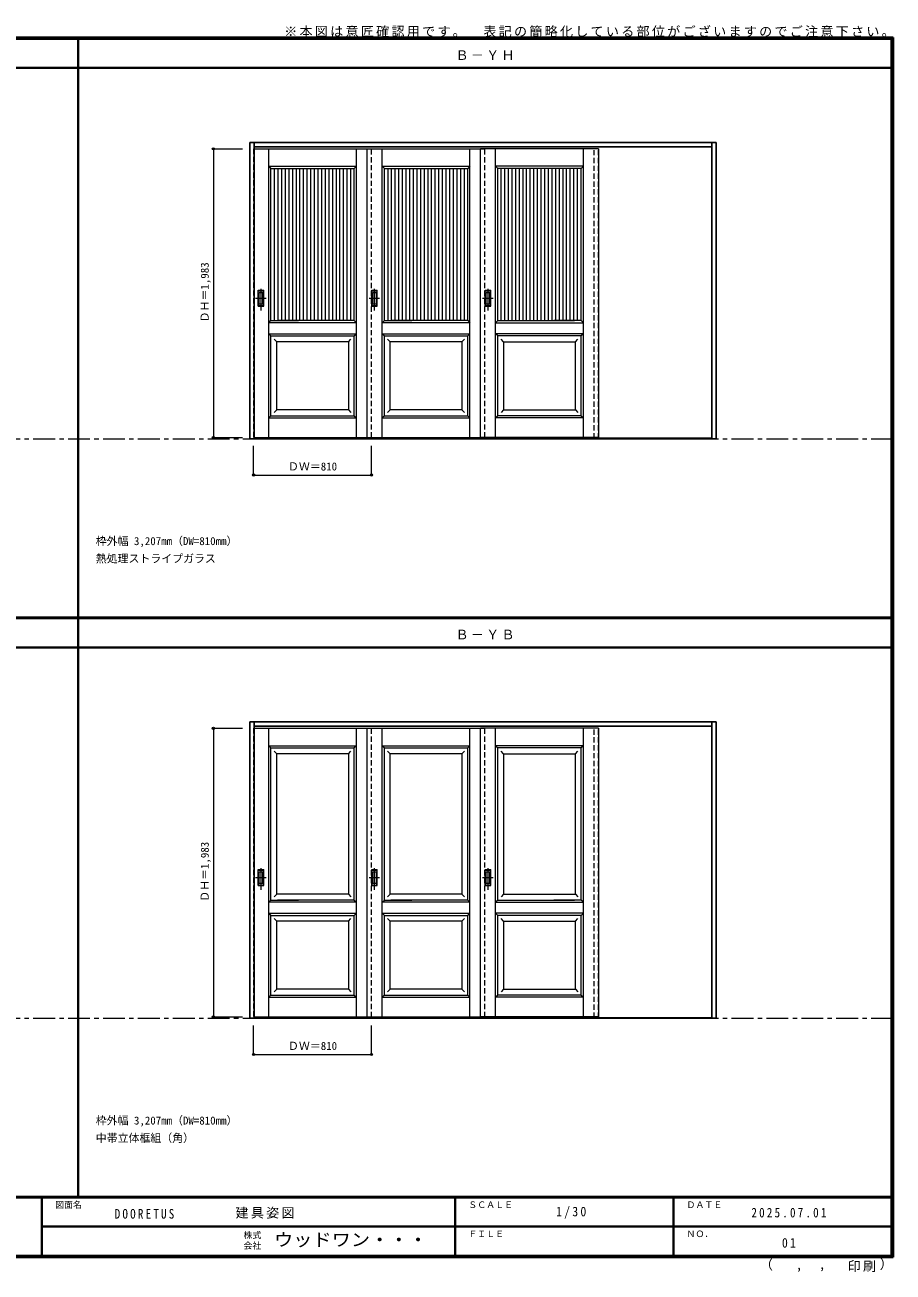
# Model space of a CAD drawing. Units: millimetres, scale not verified. Extents: x -6000 to 5700, y -4307 to 4260.
# Drawn here: x -267 to 5700, y -4307 to 4260 of the extents above; entities that cross this region are included whole.
import ezdxf
from ezdxf.enums import TextEntityAlignment as Align

# ---------------------------------------------------------------- set-up
doc = ezdxf.new("R2010")
doc.units = ezdxf.units.MM
doc.header["$LTSCALE"] = 30
doc.header["$PDMODE"] = 32
doc.header["$PDSIZE"] = 15
doc.linetypes.add('CHAIN1', pattern=[8, 5, -1, 1, -1])
doc.linetypes.add('DASHED1', pattern=[1.8, 1.2, -0.6])
for name, color, linetype, lineweight in [('0-1_通り芯', 7, 'CHAIN1', 18), ('0-2_扉', 7, 'Continuous', 18), ('0-4_枠', 3, 'Continuous', 25), ('0-6_引手', 7, 'Continuous', 18), ('0-B_寸法', 4, 'Continuous', 9), ('0-C_ハッチ', 4, 'Continuous', 9), ('F-1_枠', 6, 'Continuous', 40)]:
    doc.layers.add(name, color=color, linetype=linetype, lineweight=lineweight)
doc.layers.add('0-A_文字', color=7, linetype='Continuous')
doc.layers.add('F-A_文字', color=7, linetype='Continuous')
doc.styles.add('ＭＳ ゴシック', font='')
doc.styles.get('ＭＳ ゴシック').set_extended_font_data('MS Gothic')

msp = doc.modelspace()

# ---------------------------------------------------------------- linework, layer by layer
at = {"layer": '0-1_通り芯'}
for p, q in [((-5490, 1418), (5690, 1418)), ((-5490, -2562.5), (5690, -2562.5))]:
    msp.add_line(p, q, dxfattribs=at)
at = {"layer": '0-2_扉', "color": 4, "linetype": 'DASHED1', "lineweight": 9}
for p, q in [((1305, 3409), (1305, 1426)), ((1308, 3409), (1305, 3409)), ((2115, 1426), (2115, 3409)), ((2895, 1426), (2895, 3409)), ((3645, 1421), (3645, 3423)), ((3675, 1421), (3675, 3423)), ((1308, 1426), (1305, 1426)), ((1305, -571.5), (1305, -2554.5)), ((1308, -571.5), (1305, -571.5)), ((2115, -2554.5), (2115, -571.5)), ((2895, -2554.5), (2895, -571.5)), ((3645, -2559.5), (3645, -557.5)), ((3675, -2559.5), (3675, -557.5)), ((1308, -2554.5), (1305, -2554.5))]:
    msp.add_line(p, q, dxfattribs=at)
at = {"layer": '0-2_扉'}
for p, q in [((1308, 3409), (2115, 3409)), ((1408.5, 1426), (1408.5, 3409)), ((2011.5, 1426), (2011.5, 3409)), ((2085, 1426), (2085, 3409)), ((2085, 3409), (2895, 3409)), ((2188.5, 1426), (2188.5, 3409)), ((2791.5, 1426), (2791.5, 3409)), ((2865, 1426), (2865, 3409)), ((3675, 3409), (2865, 3409)), ((2968.5, 1426), (2968.5, 3409)), ((3571.5, 1426), (3571.5, 3409)), ((1408.5, 3289), (1423.5, 3274)), ((1423.5, 2360.24), (1423.5, 3274)), ((1423.5, 3274), (1996.5, 3274)), ((1996.5, 2229), (1996.5, 3274)), ((2188.5, 3289), (2203.5, 3274)), ((2203.5, 2360.24), (2203.5, 3274)), ((2203.5, 3274), (2776.5, 3274)), ((2776.5, 2229), (2776.5, 3274)), ((2983.5, 2229), (2983.5, 3274)), ((3556.5, 3274), (2983.5, 3274)), ((3571.5, 3289), (3556.5, 3274)), ((3556.5, 2360.24), (3556.5, 3274)), ((1423.69, 3091), (1423.5, 3091)), ((2203.69, 3091), (2203.5, 3091)), ((3556.31, 3091), (3556.5, 3091)), ((1423.5, 2229), (1423.5, 2371.05)), ((2203.5, 2229), (2203.5, 2371.05)), ((3556.5, 2229), (3556.5, 2371.05)), ((1408.5, 2214), (1423.5, 2229)), ((1423.5, 2229), (1612.5, 2229)), ((1996.5, 2229), (1468.5, 2229)), ((2188.5, 2214), (2203.5, 2229)), ((2203.5, 2229), (2392.5, 2229)), ((2776.5, 2229), (2248.5, 2229)), ((2983.5, 2229), (3511.5, 2229)), ((3556.5, 2229), (3367.5, 2229)), ((3571.5, 2214), (3556.5, 2229)), ((1408.5, 2139), (1423.5, 2124)), ((1408.5, 2139), (2011.5, 2139)), ((1423.5, 1576), (1423.5, 2124)), ((1463.54, 2084), (1445.86, 2101.68)), ((1956.5, 2084), (1463.5, 2084)), ((1463.5, 1616), (1463.5, 2084)), ((1956.5, 2084), (1974.18, 2101.68)), ((1956.5, 2084), (1956.5, 1616)), ((1996.5, 1576), (1996.5, 2124)), ((2188.5, 2139), (2203.5, 2124)), ((2188.5, 2139), (2791.5, 2139)), ((2203.5, 1576), (2203.5, 2124)), ((2243.54, 2084), (2225.86, 2101.68)), ((2736.5, 2084), (2243.5, 2084)), ((2243.5, 1616), (2243.5, 2084)), ((2736.5, 2084), (2754.18, 2101.68)), ((2736.5, 2084), (2736.5, 1616)), ((2776.5, 1576), (2776.5, 2124)), ((3571.5, 2139), (2968.5, 2139)), ((2983.5, 1576), (2983.5, 2124)), ((3023.5, 2084), (3005.82, 2101.68)), ((3023.5, 2084), (3516.5, 2084)), ((3023.5, 2084), (3023.5, 1616)), ((3516.46, 2084), (3534.14, 2101.68)), ((3516.5, 1616), (3516.5, 2084)), ((3571.5, 2139), (3556.5, 2124)), ((3556.5, 1576), (3556.5, 2124)), ((1423.5, 1576), (1408.5, 1561)), ((1408.5, 1561), (2011.5, 1561)), ((1463.5, 1616), (1445.82, 1598.32)), ((1463.5, 1616), (1463.5, 1617.43)), ((1956.5, 1616), (1463.5, 1616)), ((1956.5, 1616), (1974.18, 1598.32)), ((2203.5, 1576), (2188.5, 1561)), ((2188.5, 1561), (2791.5, 1561)), ((2243.5, 1616), (2225.82, 1598.32)), ((2243.5, 1616), (2243.5, 1617.43)), ((2736.5, 1616), (2243.5, 1616)), ((2736.5, 1616), (2754.18, 1598.32)), ((3571.5, 1561), (2968.5, 1561)), ((3023.5, 1616), (3005.82, 1598.32)), ((3023.5, 1616), (3516.5, 1616)), ((3516.5, 1616), (3516.5, 1617.43)), ((3516.5, 1616), (3534.18, 1598.32)), ((3556.5, 1576), (3571.5, 1561)), ((1308, 1426), (2115, 1426)), ((2085, 1426), (2895, 1426)), ((1308, -571.5), (2115, -571.5)), ((1408.5, -2554.5), (1408.5, -571.5)), ((2011.5, -2554.5), (2011.5, -571.5)), ((2085, -2554.5), (2085, -571.5)), ((2085, -571.5), (2895, -571.5)), ((2188.5, -2554.5), (2188.5, -571.5)), ((2791.5, -2554.5), (2791.5, -571.5)), ((2865, -2554.5), (2865, -571.5)), ((3675, -571.5), (2865, -571.5)), ((2968.5, -2554.5), (2968.5, -571.5)), ((3571.5, -2554.5), (3571.5, -571.5)), ((1408.5, -691.5), (1423.5, -706.5)), ((1423.5, -1620.26), (1423.5, -706.5)), ((1423.5, -706.5), (1996.5, -706.5)), ((1463.54, -746.5), (1445.86, -728.82)), ((1956.5, -746.5), (1463.5, -746.5)), ((1463.5, -1711.5), (1463.5, -746.5)), ((1956.5, -746.5), (1974.18, -728.82)), ((1956.5, -746.5), (1956.5, -1711.5)), ((1996.5, -1751.5), (1996.5, -706.5)), ((2188.5, -691.5), (2203.5, -706.5)), ((2203.5, -1620.26), (2203.5, -706.5)), ((2203.5, -706.5), (2776.5, -706.5)), ((2243.54, -746.5), (2225.86, -728.82)), ((2736.5, -746.5), (2243.5, -746.5)), ((2243.5, -1711.5), (2243.5, -746.5)), ((2736.5, -746.5), (2754.18, -728.82)), ((2736.5, -746.5), (2736.5, -1711.5)), ((2776.5, -1751.5), (2776.5, -706.5)), ((2983.5, -1751.5), (2983.5, -706.5)), ((3556.5, -706.5), (2983.5, -706.5)), ((3023.5, -746.5), (3005.82, -728.82)), ((3023.5, -746.5), (3516.5, -746.5)), ((3023.5, -746.5), (3023.5, -1711.5)), ((3516.46, -746.5), (3534.14, -728.82)), ((3516.5, -1711.5), (3516.5, -746.5)), ((3571.5, -691.5), (3556.5, -706.5)), ((3556.5, -1620.26), (3556.5, -706.5)), ((1423.69, -889.5), (1423.5, -889.5)), ((2203.69, -889.5), (2203.5, -889.5)), ((3556.31, -889.5), (3556.5, -889.5)), ((1423.5, -1751.5), (1423.5, -1609.45)), ((2203.5, -1751.5), (2203.5, -1609.45)), ((3556.5, -1751.5), (3556.5, -1609.45)), ((1463.5, -1711.5), (1445.82, -1729.18)), ((1956.5, -1711.5), (1463.5, -1711.5)), ((1956.5, -1711.5), (1974.18, -1729.18)), ((2243.5, -1711.5), (2225.82, -1729.18)), ((2736.5, -1711.5), (2243.5, -1711.5)), ((2736.5, -1711.5), (2754.18, -1729.18)), ((3023.5, -1711.5), (3005.82, -1729.18)), ((3023.5, -1711.5), (3516.5, -1711.5)), ((3516.5, -1711.5), (3534.18, -1729.18)), ((1408.5, -1766.5), (1423.5, -1751.5)), ((1423.5, -1751.5), (1612.5, -1751.5)), ((1996.5, -1751.5), (1468.5, -1751.5)), ((2188.5, -1766.5), (2203.5, -1751.5)), ((2203.5, -1751.5), (2392.5, -1751.5)), ((2776.5, -1751.5), (2248.5, -1751.5)), ((2983.5, -1751.5), (3511.5, -1751.5)), ((3556.5, -1751.5), (3367.5, -1751.5)), ((3571.5, -1766.5), (3556.5, -1751.5)), ((1408.5, -1841.5), (1423.5, -1856.5)), ((1408.5, -1841.5), (2011.5, -1841.5)), ((1423.5, -2404.5), (1423.5, -1856.5)), ((1463.54, -1896.5), (1445.86, -1878.82)), ((1956.5, -1896.5), (1974.18, -1878.82)), ((1996.5, -2404.5), (1996.5, -1856.5)), ((2188.5, -1841.5), (2203.5, -1856.5)), ((2188.5, -1841.5), (2791.5, -1841.5)), ((2203.5, -2404.5), (2203.5, -1856.5)), ((2243.54, -1896.5), (2225.86, -1878.82)), ((2736.5, -1896.5), (2754.18, -1878.82)), ((2776.5, -2404.5), (2776.5, -1856.5)), ((3571.5, -1841.5), (2968.5, -1841.5)), ((2983.5, -2404.5), (2983.5, -1856.5)), ((3023.5, -1896.5), (3005.82, -1878.82)), ((3516.46, -1896.5), (3534.14, -1878.82)), ((3571.5, -1841.5), (3556.5, -1856.5)), ((3556.5, -2404.5), (3556.5, -1856.5)), ((1956.5, -1896.5), (1463.5, -1896.5)), ((1463.5, -2364.5), (1463.5, -1896.5)), ((1956.5, -1896.5), (1956.5, -2364.5)), ((2736.5, -1896.5), (2243.5, -1896.5)), ((2243.5, -2364.5), (2243.5, -1896.5)), ((2736.5, -1896.5), (2736.5, -2364.5)), ((3023.5, -1896.5), (3516.5, -1896.5)), ((3023.5, -1896.5), (3023.5, -2364.5)), ((3516.5, -2364.5), (3516.5, -1896.5)), ((1463.5, -2364.5), (1445.82, -2382.18)), ((1463.5, -2364.5), (1463.5, -2363.07)), ((1956.5, -2364.5), (1463.5, -2364.5)), ((1956.5, -2364.5), (1974.18, -2382.18)), ((2243.5, -2364.5), (2225.82, -2382.18)), ((2243.5, -2364.5), (2243.5, -2363.07)), ((2736.5, -2364.5), (2243.5, -2364.5)), ((2736.5, -2364.5), (2754.18, -2382.18)), ((3023.5, -2364.5), (3005.82, -2382.18)), ((3023.5, -2364.5), (3516.5, -2364.5)), ((3516.5, -2364.5), (3516.5, -2363.07)), ((3516.5, -2364.5), (3534.18, -2382.18)), ((1423.5, -2404.5), (1408.5, -2419.5)), ((1408.5, -2419.5), (2011.5, -2419.5)), ((2203.5, -2404.5), (2188.5, -2419.5)), ((2188.5, -2419.5), (2791.5, -2419.5)), ((3571.5, -2419.5), (2968.5, -2419.5)), ((3556.5, -2404.5), (3571.5, -2419.5)), ((1308, -2554.5), (2115, -2554.5)), ((2085, -2554.5), (2895, -2554.5))]:
    msp.add_line(p, q, dxfattribs=at)
at = {"layer": '0-2_扉', "color": 3, "lineweight": 25}
for p, q in [((2865, 1418), (2895, 1418)), ((2865, -2562.5), (2895, -2562.5))]:
    msp.add_line(p, q, dxfattribs=at)
at = {"layer": '0-2_扉'}
for points in [[(3675, 3409), (3675, 1426), (2865, 1426)], [(1408.5, 3289), (2011.5, 3289), (1996.5, 3274)], [(2188.5, 3289), (2791.5, 3289), (2776.5, 3274)], [(3571.5, 3289), (2968.5, 3289), (2983.5, 3274)], [(1996.5, 2229), (2011.5, 2214), (1408.5, 2214)], [(2776.5, 2229), (2791.5, 2214), (2188.5, 2214)], [(2983.5, 2229), (2968.5, 2214), (3571.5, 2214)], [(1423.5, 2124), (1996.5, 2124), (2011.5, 2139)], [(2203.5, 2124), (2776.5, 2124), (2791.5, 2139)], [(3556.5, 2124), (2983.5, 2124), (2968.5, 2139)], [(1423.5, 1576), (1996.5, 1576), (2011.5, 1561)], [(2203.5, 1576), (2776.5, 1576), (2791.5, 1561)], [(3556.5, 1576), (2983.5, 1576), (2968.5, 1561)], [(3675, -571.5), (3675, -2554.5), (2865, -2554.5)], [(1408.5, -691.5), (2011.5, -691.5), (1996.5, -706.5)], [(2188.5, -691.5), (2791.5, -691.5), (2776.5, -706.5)], [(3571.5, -691.5), (2968.5, -691.5), (2983.5, -706.5)], [(1996.5, -1751.5), (2011.5, -1766.5), (1408.5, -1766.5)], [(2776.5, -1751.5), (2791.5, -1766.5), (2188.5, -1766.5)], [(2983.5, -1751.5), (2968.5, -1766.5), (3571.5, -1766.5)], [(1423.5, -1856.5), (1996.5, -1856.5), (2011.5, -1841.5)], [(2203.5, -1856.5), (2776.5, -1856.5), (2791.5, -1841.5)], [(3556.5, -1856.5), (2983.5, -1856.5), (2968.5, -1841.5)], [(1423.5, -2404.5), (1996.5, -2404.5), (2011.5, -2419.5)], [(2203.5, -2404.5), (2776.5, -2404.5), (2791.5, -2419.5)], [(3556.5, -2404.5), (2983.5, -2404.5), (2968.5, -2419.5)]]:
    msp.add_lwpolyline(points, dxfattribs=at)
at = {"layer": '0-4_枠'}
for p, q in [((1278, 3453), (4485, 3453)), ((1308, 1418), (1308, 3453)), ((4455, 1418), (4455, 3453)), ((4485, 1418), (4485, 3453)), ((1308, 3423), (4455, 3423)), ((4455, 1421), (1308, 1421)), ((4455, 1418), (1308, 1418)), ((4485, 1418), (4455, 1418)), ((1278, -527.5), (4485, -527.5)), ((1308, -2562.5), (1308, -527.5)), ((1308, -557.5), (4455, -557.5)), ((4455, -2562.5), (4455, -527.5)), ((4485, -2562.5), (4485, -527.5)), ((4455, -2559.5), (1308, -2559.5)), ((4455, -2562.5), (1308, -2562.5)), ((4485, -2562.5), (4455, -2562.5))]:
    msp.add_line(p, q, dxfattribs=at)
for points in [[(1308, 1418), (1278, 1418), (1278, 3453)], [(1308, -2562.5), (1278, -2562.5), (1278, -527.5)]]:
    msp.add_lwpolyline(points, dxfattribs=at)
at = {"layer": '0-6_引手'}
for p, q in [((1337, 2438.5), (1375, 2438.5)), ((1337, 2328.5), (1337, 2438.5)), ((1343.5, 2422.5), (1368.5, 2422.5)), ((1343.5, 2344.5), (1343.5, 2422.5)), ((1368.5, 2344.5), (1368.5, 2422.5)), ((1375, 2328.5), (1375, 2438.5)), ((2117, 2438.5), (2155, 2438.5)), ((2117, 2328.5), (2117, 2438.5)), ((2123.5, 2422.5), (2148.5, 2422.5)), ((2123.5, 2344.5), (2123.5, 2422.5)), ((2148.5, 2344.5), (2148.5, 2422.5)), ((2155, 2328.5), (2155, 2438.5)), ((2897, 2438.5), (2935, 2438.5)), ((2897, 2328.5), (2897, 2438.5)), ((2903.5, 2422.5), (2928.5, 2422.5)), ((2903.5, 2344.5), (2903.5, 2422.5)), ((2928.5, 2344.5), (2928.5, 2422.5)), ((2935, 2328.5), (2935, 2438.5)), ((1337, 2328.5), (1375, 2328.5)), ((1343.5, 2344.5), (1368.5, 2344.5)), ((2117, 2328.5), (2155, 2328.5)), ((2123.5, 2344.5), (2148.5, 2344.5)), ((2897, 2328.5), (2935, 2328.5)), ((2903.5, 2344.5), (2928.5, 2344.5)), ((1337, -1542), (1375, -1542)), ((1337, -1652), (1337, -1542)), ((1375, -1652), (1375, -1542)), ((2117, -1542), (2155, -1542)), ((2117, -1652), (2117, -1542)), ((2155, -1652), (2155, -1542)), ((2897, -1542), (2935, -1542)), ((2897, -1652), (2897, -1542)), ((2935, -1652), (2935, -1542)), ((1343.5, -1558), (1368.5, -1558)), ((1343.5, -1636), (1343.5, -1558)), ((1368.5, -1636), (1368.5, -1558)), ((2123.5, -1558), (2148.5, -1558)), ((2123.5, -1636), (2123.5, -1558)), ((2148.5, -1636), (2148.5, -1558)), ((2903.5, -1558), (2928.5, -1558)), ((2903.5, -1636), (2903.5, -1558)), ((2928.5, -1636), (2928.5, -1558)), ((1337, -1652), (1375, -1652)), ((1343.5, -1636), (1368.5, -1636)), ((2117, -1652), (2155, -1652)), ((2123.5, -1636), (2148.5, -1636)), ((2897, -1652), (2935, -1652)), ((2903.5, -1636), (2928.5, -1636))]:
    msp.add_line(p, q, dxfattribs=at)
at = {"layer": '0-6_引手', "linetype": 'CHAIN1'}
for p, q in [((1356, 2298.27), (1356, 2469.12)), ((2136, 2298.27), (2136, 2469.12)), ((2916, 2298.27), (2916, 2469.12)), ((1317.93, 2383.5), (1390.43, 2383.5)), ((2097.93, 2383.5), (2170.43, 2383.5)), ((2877.92, 2383.5), (2950.43, 2383.5)), ((1356, -1682.23), (1356, -1511.38)), ((2136, -1682.23), (2136, -1511.38)), ((2916, -1682.23), (2916, -1511.38)), ((1317.93, -1597), (1390.43, -1597)), ((2097.93, -1597), (2170.43, -1597)), ((2877.92, -1597), (2950.43, -1597))]:
    msp.add_line(p, q, dxfattribs=at)
at = {"layer": '0-6_引手', "linetype": 'DASHED1'}
for p, q in [((1372, 2332.5), (1372, 2434.5)), ((2152, 2332.5), (2152, 2434.5)), ((2932, 2332.5), (2932, 2434.5)), ((1340, 2332.5), (1372, 2332.5)), ((2120, 2332.5), (2152, 2332.5)), ((2900, 2332.5), (2932, 2332.5)), ((1372, -1648), (1372, -1546)), ((2152, -1648), (2152, -1546)), ((2932, -1648), (2932, -1546)), ((1340, -1648), (1372, -1648)), ((2120, -1648), (2152, -1648)), ((2900, -1648), (2932, -1648))]:
    msp.add_line(p, q, dxfattribs=at)
for points in [[(1340, 2332.5), (1340, 2434.5), (1372, 2434.5)], [(2120, 2332.5), (2120, 2434.5), (2152, 2434.5)], [(2900, 2332.5), (2900, 2434.5), (2932, 2434.5)], [(1340, -1648), (1340, -1546), (1372, -1546)], [(2120, -1648), (2120, -1546), (2152, -1546)], [(2900, -1648), (2900, -1546), (2932, -1546)]]:
    msp.add_lwpolyline(points, dxfattribs=at)
at = {"layer": '0-B_寸法'}
for p, q in [((1028, 3409), (1228, 3409)), ((1028, 3409), (1028, 1426)), ((1028, 1426), (1228, 1426)), ((1305, 1168), (1305, 1368)), ((2115, 1168), (2115, 1368)), ((1305, 1168), (2115, 1168)), ((1028, -571.5), (1228, -571.5)), ((1028, -571.5), (1028, -2554.5)), ((1028, -2554.5), (1228, -2554.5)), ((1305, -2812.5), (1305, -2612.5)), ((2115, -2812.5), (2115, -2612.5)), ((1305, -2812.5), (2115, -2812.5))]:
    msp.add_line(p, q, dxfattribs=at)
at = {"layer": '0-B_寸法', "color": 7}
for p in [(1028, 3409), (1028, 1426), (1305, 1168), (2115, 1168), (1028, -571.5), (1028, -2554.5), (1305, -2812.5), (2115, -2812.5)]:
    msp.add_point(p, dxfattribs=at)
at = {"layer": '0-C_ハッチ'}
for p, q in [((1448.5, 2229), (1448.5, 3274)), ((1473.5, 2229), (1473.5, 3274)), ((1498.5, 2229), (1498.5, 3274)), ((1523.5, 2229), (1523.5, 3274)), ((1548.5, 2229), (1548.5, 3274)), ((1573.5, 2229), (1573.5, 3274)), ((1598.5, 2229), (1598.5, 3274)), ((1623.5, 2229), (1623.5, 3274)), ((1648.5, 2229), (1648.5, 3274)), ((1673.5, 2229), (1673.5, 3274)), ((1698.5, 2229), (1698.5, 3274)), ((1723.5, 2229), (1723.5, 3274)), ((1748.5, 2229), (1748.5, 3274)), ((1773.5, 2229), (1773.5, 3274)), ((1798.5, 2229), (1798.5, 3274)), ((1823.5, 2229), (1823.5, 3274)), ((1848.5, 2229), (1848.5, 3274)), ((1873.5, 2229), (1873.5, 3274)), ((1898.5, 2229), (1898.5, 3274)), ((1923.5, 2229), (1923.5, 3274)), ((1948.5, 2229), (1948.5, 3274)), ((1973.5, 2229), (1973.5, 3274)), ((2228.5, 2229), (2228.5, 3274)), ((2253.5, 2229), (2253.5, 3274)), ((2278.5, 2229), (2278.5, 3274)), ((2303.5, 2229), (2303.5, 3274)), ((2328.5, 2229), (2328.5, 3274)), ((2353.5, 2229), (2353.5, 3274)), ((2378.5, 2229), (2378.5, 3274)), ((2403.5, 2229), (2403.5, 3274)), ((2428.5, 2229), (2428.5, 3274)), ((2453.5, 2229), (2453.5, 3274)), ((2478.5, 2229), (2478.5, 3274)), ((2503.5, 2229), (2503.5, 3274)), ((2528.5, 2229), (2528.5, 3274)), ((2553.5, 2229), (2553.5, 3274)), ((2578.5, 2229), (2578.5, 3274)), ((2603.5, 2229), (2603.5, 3274)), ((2628.5, 2229), (2628.5, 3274)), ((2653.5, 2229), (2653.5, 3274)), ((2678.5, 2229), (2678.5, 3274)), ((2703.5, 2229), (2703.5, 3274)), ((2728.5, 2229), (2728.5, 3274)), ((2753.5, 2229), (2753.5, 3274)), ((3006.5, 2229), (3006.5, 3274)), ((3031.5, 2229), (3031.5, 3274)), ((3056.5, 2229), (3056.5, 3274)), ((3081.5, 2229), (3081.5, 3274)), ((3106.5, 2229), (3106.5, 3274)), ((3131.5, 2229), (3131.5, 3274)), ((3156.5, 2229), (3156.5, 3274)), ((3181.5, 2229), (3181.5, 3274)), ((3206.5, 2229), (3206.5, 3274)), ((3231.5, 2229), (3231.5, 3274)), ((3256.5, 2229), (3256.5, 3274)), ((3281.5, 2229), (3281.5, 3274)), ((3306.5, 2229), (3306.5, 3274)), ((3331.5, 2229), (3331.5, 3274)), ((3356.5, 2229), (3356.5, 3274)), ((3381.5, 2229), (3381.5, 3274)), ((3406.5, 2229), (3406.5, 3274)), ((3431.5, 2229), (3431.5, 3274)), ((3456.5, 2229), (3456.5, 3274)), ((3481.5, 2229), (3481.5, 3274)), ((3506.5, 2229), (3506.5, 3274)), ((3531.5, 2229), (3531.5, 3274))]:
    msp.add_line(p, q, dxfattribs=at)
at = {"layer": 'F-1_枠'}
for p, q in [((-6000, 4175), (5700, 4175)), ((-6000, 4170), (5700, 4170)), ((-6000, 4165), (5700, 4165)), ((100, -3790), (100, 4175)), ((5690, 4175), (5690, -4205)), ((5695, 4175), (5695, -4205)), ((5700, 4175), (5700, -4205)), ((-6000, 3965), (5700, 3965)), ((-6000, 190.5), (5700, 190.5)), ((-6000, 187.5), (5700, 187.5)), ((-6000, 184.5), (5700, 184.5)), ((-6000, -15.5), (5700, -15.5)), ((5700, -3790), (-6000, -3790)), ((5700, -3795), (-6000, -3795)), ((-150, -3795), (-150, -4195)), ((2690, -3795), (2690, -4195)), ((4190, -3795), (4190, -4195)), ((-150, -3995), (5690, -3995.01)), ((5700, -4195), (-6000, -4195)), ((5700, -4200), (-6000, -4200)), ((5700, -4205), (-6000, -4205))]:
    msp.add_line(p, q, dxfattribs=at)

# ---------------------------------------------------------------- texts
at = {"layer": '0-A_文字', "style": 'ＭＳ ゴシック'}
for s, p in [('枠外幅 3,207mm（DW=810mm）', (220, 670.5)), ('熱処理ストライプガラス', (220, 550.5)), ('枠外幅 3,207mm（DW=810mm）', (220, -3310)), ('中帯立体框組（角）', (220, -3430))]:
    msp.add_text(s, height=54.99, dxfattribs=at).set_placement(p, align=Align.BOTTOM_LEFT)
at = {"layer": '0-A_文字', "char_height": 65.98, "attachment_point": 7, "style": 'ＭＳ ゴシック'}
for s, insert in [('\\T1.17;※本図は意匠確認用です。\u3000表記の簡略化している部位がございますのでご注意下さい。', (1515, 4175)), ('\\T1.17;Ｂ－ＹＨ', (2692.5, 4020)), ('\\T1.17;Ｂ－ＹＢ', (2692.5, 39.5))]:
    msp.add_mtext(s, dxfattribs=dict(at, insert=insert))
at = {"layer": '0-B_寸法', "color": 7, "style": 'ＭＳ ゴシック'}
for p in [(1013, 2217.25), (1013, -1763.25)]:
    msp.add_text('ＤＨ＝1,983', height=54.99, rotation=90, dxfattribs=at).set_placement(p, align=Align.BOTTOM_LEFT)
for p in [(1541.25, 1183), (1541.25, -2797.5)]:
    msp.add_text('ＤＷ＝810', height=54.99, dxfattribs=at).set_placement(p, align=Align.BOTTOM_LEFT)
at = {"layer": 'F-A_文字', "style": 'ＭＳ ゴシック'}
for s, height, p in [('図面名', 43.99, (-60, -3880)), ('ＳＣＡＬＥ', 43.99, (2780, -3880)), ('ＤＡＴＥ', 43.99, (4280, -3880)), ('株式', 43.99, (1235, -4089)), ('ＦＩＬＥ', 43.99, (2780, -4080)), ('ＮＯ．', 43.99, (4280, -4080)), ('会社', 43.99, (1235, -4161)), ('（', 65.98, (4784.03, -4308.31)), (',', 65.98, (5031.28, -4308.31)), (',', 65.98, (5190.2, -4305.53)), ('）', 65.98, (5608.4, -4304.13))]:
    msp.add_text(s, height=height, dxfattribs=at).set_placement(p, align=Align.BOTTOM_LEFT)
at = {"layer": 'F-A_文字', "style": 'ＭＳ ゴシック', "width": 1.1}
msp.add_text('ウッドワン・・・', height=87.98, dxfattribs=at).set_placement((1445, -4155), align=Align.BOTTOM_LEFT)
at = {"layer": 'F-A_文字', "char_height": 65.98, "attachment_point": 7, "style": 'ＭＳ ゴシック'}
for s, insert in [('\\T1.38;\\W0.9;1/30', (3383.75, -3940)), ('\\T1.39;\\W0.85;DOORETUS', (350, -3940.79)), ('\\T1.17;建具姿図', (1180.42, -3940)), ('\\T1.39;\\W0.85;2025.07.01', (4726.25, -3932.5)), ('\\T1.36;\\W0.9;01', (4936.25, -4140)), ('\\T1.17;印刷', (5388.15, -4306.92))]:
    msp.add_mtext(s, dxfattribs=dict(at, insert=insert))

doc.saveas('drawing.dxf')
